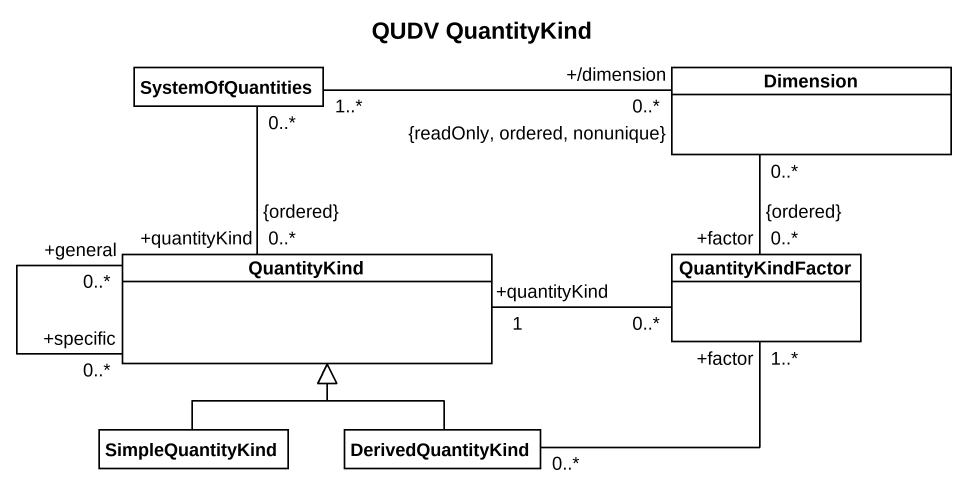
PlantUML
@startuml
title QUDV QuantityKind
hide circle
hide empty members
class SystemOfQuantities
class Dimension
class QuantityKind
class QuantityKindFactor
class SimpleQuantityKind
class DerivedQuantityKind
Dimension "+/dimension\n0..*\n{readOnly, ordered, nonunique}" -left- "1..*" SystemOfQuantities
QuantityKind "+quantityKind\n0..*\n{ordered}" -up- "0..*" SystemOfQuantities
QuantityKind "+specific\n0..*" -- "+general\n0..*" QuantityKind
QuantityKind "+quantityKind\n1" -right- "0..*" QuantityKindFactor
QuantityKindFactor "+factor\n0..*\n{ordered}" -up- "0..*" Dimension
QuantityKindFactor "+factor\n1..*" -left- "0..*" DerivedQuantityKind
SimpleQuantityKind -up-|> QuantityKind
DerivedQuantityKind -up-|> QuantityKind
@enduml
